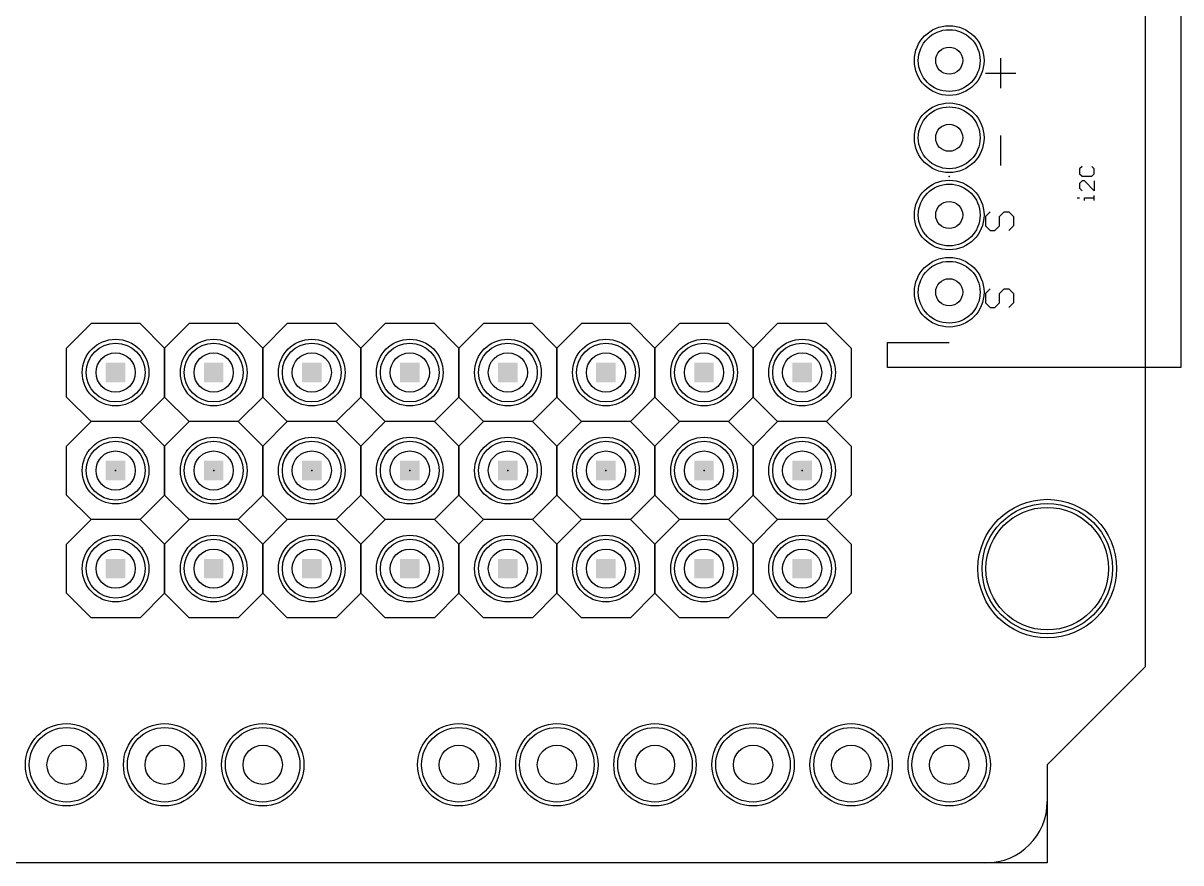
# Model space of a CAD drawing. Extents: x 45.5 to 117.8, y 20.3 to 74.9.
# Drawn here: x 87.78 to 117.76, y 21.59 to 43.34 of the extents above; entities that cross this region are included whole.
import ezdxf

# ---------------------------------------------------------------- set-up
doc = ezdxf.new("R2010")
doc.units = 0
for name, color, linetype in [('17', 82, 'CONTINUOUS'), ('20', 7, 'CONTINUOUS'), ('21', 253, 'CONTINUOUS'), ('23', 7, 'CONTINUOUS'), ('27', 253, 'CONTINUOUS'), ('29', 253, 'CONTINUOUS'), ('30', 253, 'CONTINUOUS'), ('44', 253, 'CONTINUOUS'), ('51', 253, 'CONTINUOUS')]:
    doc.layers.add(name, color=color, linetype=linetype)

# ---------------------------------------------------------------- blocks, each defined once
blk = doc.blocks.new('ROUNDP')
blk.add_circle((0, 0), 0.5)
blk = doc.blocks.new('RECT')
blk.add_solid([(-0.5, -0.5), (0.5, -0.5), (-0.5, 0.5), (0.5, 0.5)])

msp = doc.modelspace()

# ---------------------------------------------------------------- linework, layer by layer
at = {"layer": '20'}
for p, q in [((116.84, 59.69), (116.84, 26.67)), ((116.84, 26.67), (114.3, 24.13)), ((114.3, 24.13), (114.3, 23.1775)), ((112.7125, 21.59), (49.8475, 21.59))]:
    msp.add_line(p, q, dxfattribs=at)
msp.add_circle((114.3, 29.21), 1.5875, dxfattribs=at)
msp.add_arc((112.7125, 23.1775), 1.5875, 270, 0, dxfattribs=at)
at = {"layer": '21'}
for p, q in [((117.76, 44.32), (117.76, 34.42)), ((89.535, 35.56), (88.9, 34.925)), ((90.805, 35.56), (89.535, 35.56)), ((91.44, 34.925), (90.805, 35.56)), ((92.075, 35.56), (91.44, 34.925)), ((93.345, 35.56), (92.075, 35.56)), ((93.98, 34.925), (93.345, 35.56)), ((94.615, 35.56), (93.98, 34.925)), ((95.885, 35.56), (94.615, 35.56)), ((96.52, 34.925), (95.885, 35.56)), ((97.155, 35.56), (96.52, 34.925)), ((98.425, 35.56), (97.155, 35.56)), ((99.06, 34.925), (98.425, 35.56)), ((99.695, 35.56), (99.06, 34.925)), ((100.965, 35.56), (99.695, 35.56)), ((101.6, 34.925), (100.965, 35.56)), ((102.235, 35.56), (101.6, 34.925)), ((103.505, 35.56), (102.235, 35.56)), ((104.14, 34.925), (103.505, 35.56)), ((104.775, 35.56), (104.14, 34.925)), ((106.045, 35.56), (104.775, 35.56)), ((106.68, 34.925), (106.045, 35.56)), ((107.315, 35.56), (106.68, 34.925)), ((108.585, 35.56), (107.315, 35.56)), ((109.22, 34.925), (108.585, 35.56)), ((88.9, 33.655), (88.9, 34.925)), ((91.44, 34.925), (91.44, 33.655)), ((91.44, 33.655), (91.44, 34.925)), ((93.98, 34.925), (93.98, 33.655)), ((93.98, 33.655), (93.98, 34.925)), ((96.52, 34.925), (96.52, 33.655)), ((96.52, 33.655), (96.52, 34.925)), ((99.06, 33.655), (99.06, 34.925)), ((99.06, 34.925), (99.06, 33.655)), ((101.6, 34.925), (101.6, 33.655)), ((101.6, 33.655), (101.6, 34.925)), ((104.14, 33.655), (104.14, 34.925)), ((104.14, 34.925), (104.14, 33.655)), ((106.68, 33.655), (106.68, 34.925)), ((106.68, 34.925), (106.68, 33.655)), ((109.22, 34.925), (109.22, 33.655)), ((110.16, 34.42), (110.16, 35.07)), ((110.16, 35.07), (111.76, 35.07)), ((117.76, 34.42), (110.16, 34.42)), ((89.535, 33.02), (88.9, 33.655)), ((91.44, 33.655), (90.805, 33.02)), ((92.075, 33.02), (91.44, 33.655)), ((93.98, 33.655), (93.345, 33.02)), ((94.615, 33.02), (93.98, 33.655)), ((96.52, 33.655), (95.885, 33.02)), ((97.155, 33.02), (96.52, 33.655)), ((99.06, 33.655), (98.425, 33.02)), ((99.695, 33.02), (99.06, 33.655)), ((101.6, 33.655), (100.965, 33.02)), ((102.235, 33.02), (101.6, 33.655)), ((104.14, 33.655), (103.505, 33.02)), ((104.775, 33.02), (104.14, 33.655)), ((106.68, 33.655), (106.045, 33.02)), ((107.315, 33.02), (106.68, 33.655)), ((109.22, 33.655), (108.585, 33.02)), ((88.9, 32.385), (89.535, 33.02)), ((90.805, 33.02), (89.535, 33.02)), ((90.805, 33.02), (91.44, 32.385)), ((91.44, 32.385), (92.075, 33.02)), ((93.345, 33.02), (92.075, 33.02)), ((93.345, 33.02), (93.98, 32.385)), ((93.98, 32.385), (94.615, 33.02)), ((95.885, 33.02), (94.615, 33.02)), ((95.885, 33.02), (96.52, 32.385)), ((96.52, 32.385), (97.155, 33.02)), ((98.425, 33.02), (97.155, 33.02)), ((98.425, 33.02), (99.06, 32.385)), ((99.06, 32.385), (99.695, 33.02)), ((100.965, 33.02), (99.695, 33.02)), ((100.965, 33.02), (101.6, 32.385)), ((101.6, 32.385), (102.235, 33.02)), ((103.505, 33.02), (102.235, 33.02)), ((103.505, 33.02), (104.14, 32.385)), ((104.14, 32.385), (104.775, 33.02)), ((106.045, 33.02), (104.775, 33.02)), ((106.045, 33.02), (106.68, 32.385)), ((106.68, 32.385), (107.315, 33.02)), ((108.585, 33.02), (107.315, 33.02)), ((108.585, 33.02), (109.22, 32.385)), ((88.9, 31.115), (88.9, 32.385)), ((91.44, 32.385), (91.44, 31.115)), ((91.44, 31.115), (91.44, 32.385)), ((93.98, 32.385), (93.98, 31.115)), ((93.98, 31.115), (93.98, 32.385)), ((96.52, 32.385), (96.52, 31.115)), ((96.52, 31.115), (96.52, 32.385)), ((99.06, 31.115), (99.06, 32.385)), ((99.06, 32.385), (99.06, 31.115)), ((101.6, 32.385), (101.6, 31.115)), ((101.6, 31.115), (101.6, 32.385)), ((104.14, 31.115), (104.14, 32.385)), ((104.14, 32.385), (104.14, 31.115)), ((106.68, 31.115), (106.68, 32.385)), ((106.68, 32.385), (106.68, 31.115)), ((109.22, 32.385), (109.22, 31.115)), ((89.535, 30.48), (88.9, 31.115)), ((91.44, 31.115), (90.805, 30.48)), ((92.075, 30.48), (91.44, 31.115)), ((93.98, 31.115), (93.345, 30.48)), ((94.615, 30.48), (93.98, 31.115)), ((96.52, 31.115), (95.885, 30.48)), ((97.155, 30.48), (96.52, 31.115)), ((99.06, 31.115), (98.425, 30.48)), ((99.695, 30.48), (99.06, 31.115)), ((101.6, 31.115), (100.965, 30.48)), ((102.235, 30.48), (101.6, 31.115)), ((104.14, 31.115), (103.505, 30.48)), ((104.775, 30.48), (104.14, 31.115)), ((106.68, 31.115), (106.045, 30.48)), ((107.315, 30.48), (106.68, 31.115)), ((109.22, 31.115), (108.585, 30.48)), ((88.9, 29.845), (89.535, 30.48)), ((90.805, 30.48), (89.535, 30.48)), ((90.805, 30.48), (91.44, 29.845)), ((91.44, 29.845), (92.075, 30.48)), ((93.345, 30.48), (92.075, 30.48)), ((93.345, 30.48), (93.98, 29.845)), ((93.98, 29.845), (94.615, 30.48)), ((95.885, 30.48), (94.615, 30.48)), ((95.885, 30.48), (96.52, 29.845)), ((96.52, 29.845), (97.155, 30.48)), ((98.425, 30.48), (97.155, 30.48)), ((98.425, 30.48), (99.06, 29.845)), ((99.06, 29.845), (99.695, 30.48)), ((100.965, 30.48), (99.695, 30.48)), ((100.965, 30.48), (101.6, 29.845)), ((101.6, 29.845), (102.235, 30.48)), ((103.505, 30.48), (102.235, 30.48)), ((103.505, 30.48), (104.14, 29.845)), ((104.14, 29.845), (104.775, 30.48)), ((106.045, 30.48), (104.775, 30.48)), ((106.045, 30.48), (106.68, 29.845)), ((106.68, 29.845), (107.315, 30.48)), ((108.585, 30.48), (107.315, 30.48)), ((108.585, 30.48), (109.22, 29.845)), ((88.9, 28.575), (88.9, 29.845)), ((91.44, 29.845), (91.44, 28.575)), ((91.44, 28.575), (91.44, 29.845)), ((93.98, 29.845), (93.98, 28.575)), ((93.98, 28.575), (93.98, 29.845)), ((96.52, 29.845), (96.52, 28.575)), ((96.52, 28.575), (96.52, 29.845)), ((99.06, 28.575), (99.06, 29.845)), ((99.06, 29.845), (99.06, 28.575)), ((101.6, 29.845), (101.6, 28.575)), ((101.6, 28.575), (101.6, 29.845)), ((104.14, 28.575), (104.14, 29.845)), ((104.14, 29.845), (104.14, 28.575)), ((106.68, 28.575), (106.68, 29.845)), ((106.68, 29.845), (106.68, 28.575)), ((109.22, 29.845), (109.22, 28.575)), ((89.535, 27.94), (88.9, 28.575)), ((91.44, 28.575), (90.805, 27.94)), ((92.075, 27.94), (91.44, 28.575)), ((93.98, 28.575), (93.345, 27.94)), ((94.615, 27.94), (93.98, 28.575)), ((96.52, 28.575), (95.885, 27.94)), ((97.155, 27.94), (96.52, 28.575)), ((99.06, 28.575), (98.425, 27.94)), ((99.695, 27.94), (99.06, 28.575)), ((101.6, 28.575), (100.965, 27.94)), ((102.235, 27.94), (101.6, 28.575)), ((104.14, 28.575), (103.505, 27.94)), ((104.775, 27.94), (104.14, 28.575)), ((106.68, 28.575), (106.045, 27.94)), ((107.315, 27.94), (106.68, 28.575)), ((109.22, 28.575), (108.585, 27.94)), ((90.805, 27.94), (89.535, 27.94)), ((93.345, 27.94), (92.075, 27.94)), ((95.885, 27.94), (94.615, 27.94)), ((98.425, 27.94), (97.155, 27.94)), ((100.965, 27.94), (99.695, 27.94)), ((103.505, 27.94), (102.235, 27.94)), ((106.045, 27.94), (104.775, 27.94)), ((108.585, 27.94), (107.315, 27.94))]:
    msp.add_line(p, q, dxfattribs=at)
at = {"layer": '23'}
for p in [(111.76, 39.37), (90.17, 31.75), (92.71, 31.75), (95.25, 31.75), (97.79, 31.75), (100.33, 31.75), (102.87, 31.75), (105.41, 31.75), (107.95, 31.75)]:
    msp.add_point(p, dxfattribs=at)
at = {"layer": '27'}
for p, q in [((115.2009, 39.6277), (115.1374, 39.5642)), ((115.5187, 39.5642), (115.4551, 39.6277)), ((115.1374, 39.5642), (115.1374, 39.437)), ((115.1374, 39.437), (115.2009, 39.3735)), ((115.2009, 39.3735), (115.4551, 39.3735)), ((115.4551, 39.3735), (115.5187, 39.437)), ((115.5187, 39.437), (115.5187, 39.5642)), ((115.2009, 39.2535), (115.1374, 39.1899)), ((115.1374, 39.1899), (115.1374, 39.0628)), ((115.1374, 39.0628), (115.2009, 38.9993)), ((115.2645, 39.2535), (115.2009, 39.2535)), ((115.5187, 38.9993), (115.2645, 39.2535)), ((115.5187, 39.2535), (115.5187, 38.9993)), ((115.0738, 38.8134), (115.1374, 38.8134)), ((115.2645, 38.7498), (115.2645, 38.8134)), ((115.2645, 38.8134), (115.5187, 38.8134)), ((115.5187, 38.7498), (115.5187, 38.8769))]:
    msp.add_line(p, q, dxfattribs=at)
at = {"layer": '29'}
msp.add_circle((114.3, 29.21), 1.6891, dxfattribs=at)
at = {"layer": '30'}
msp.add_circle((114.3, 29.21), 1.6891, dxfattribs=at)
at = {"layer": '44'}
for centre, radius in [((111.76, 42.37), 0.35), ((111.76, 40.37), 0.35), ((111.76, 38.37), 0.35), ((111.76, 36.37), 0.35), ((90.17, 34.29), 0.508), ((92.71, 34.29), 0.508), ((95.25, 34.29), 0.508), ((97.79, 34.29), 0.508), ((100.33, 34.29), 0.508), ((102.87, 34.29), 0.508), ((105.41, 34.29), 0.508), ((107.95, 34.29), 0.508), ((90.17, 31.75), 0.508), ((92.71, 31.75), 0.508), ((95.25, 31.75), 0.508), ((97.79, 31.75), 0.508), ((100.33, 31.75), 0.508), ((102.87, 31.75), 0.508), ((105.41, 31.75), 0.508), ((107.95, 31.75), 0.508), ((114.3, 29.21), 1.7961), ((90.17, 29.21), 0.508), ((92.71, 29.21), 0.508), ((95.25, 29.21), 0.508), ((97.79, 29.21), 0.508), ((100.33, 29.21), 0.508), ((102.87, 29.21), 0.508), ((105.41, 29.21), 0.508), ((107.95, 29.21), 0.508), ((88.9, 24.13), 0.508), ((91.44, 24.13), 0.508), ((93.98, 24.13), 0.508), ((99.06, 24.13), 0.508), ((101.6, 24.13), 0.508), ((104.14, 24.13), 0.508), ((106.68, 24.13), 0.508), ((109.22, 24.13), 0.508), ((111.76, 24.13), 0.508)]:
    msp.add_circle(centre, radius, dxfattribs=at)
at = {"layer": '51'}
for p, q in [((116.84, 59.436), (116.84, 26.67)), ((113.0945, 41.6514), (113.0945, 42.431)), ((112.7047, 42.0412), (113.4843, 42.0412)), ((113.0945, 39.6514), (113.0945, 40.431)), ((112.8182, 38.4544), (112.6975, 38.3337)), ((113.0597, 38.3337), (113.1804, 38.4544)), ((113.1804, 38.4544), (113.3012, 38.4544)), ((113.3012, 38.4544), (113.4219, 38.3337)), ((112.6975, 38.3337), (112.6975, 38.0922)), ((112.6975, 38.0922), (112.8182, 37.9715)), ((112.939, 37.9715), (113.0597, 38.0922)), ((113.0597, 38.0922), (113.0597, 38.3337)), ((113.4219, 38.0922), (113.3012, 37.9715)), ((113.4219, 38.3337), (113.4219, 38.0922)), ((112.8182, 37.9715), (112.939, 37.9715)), ((112.8182, 36.4544), (112.6975, 36.3337)), ((112.6975, 36.3337), (112.6975, 36.0922)), ((113.0597, 36.3337), (113.1804, 36.4544)), ((113.0597, 36.0922), (113.0597, 36.3337)), ((113.1804, 36.4544), (113.3012, 36.4544)), ((113.3012, 36.4544), (113.4219, 36.3337)), ((113.4219, 36.3337), (113.4219, 36.0922)), ((112.6975, 36.0922), (112.8182, 35.9715)), ((112.939, 35.9715), (113.0597, 36.0922)), ((113.4219, 36.0922), (113.3012, 35.9715)), ((112.8182, 35.9715), (112.939, 35.9715)), ((116.84, 26.67), (114.3, 24.13)), ((114.3, 24.13), (114.3, 21.59)), ((114.3, 21.59), (48.26, 21.59))]:
    msp.add_line(p, q, dxfattribs=at)

# ---------------------------------------------------------------- block references
at = {"layer": '17', "xscale": 1.6, "yscale": 1.6, "rotation": 270}
for p in [(111.76, 42.37), (111.76, 42.37), (111.76, 40.37), (111.76, 40.37), (111.76, 38.37), (111.76, 38.37), (111.76, 36.37), (111.76, 36.37)]:
    msp.add_blockref('ROUNDP', p, dxfattribs=at)
at = {"layer": '17'}
for p, xscale, yscale in [((90.17, 34.29), 1.524, 1.524), ((90.17, 34.29), 1.524, 1.524), ((92.71, 34.29), 1.524, 1.524), ((92.71, 34.29), 1.524, 1.524), ((95.25, 34.29), 1.524, 1.524), ((95.25, 34.29), 1.524, 1.524), ((97.79, 34.29), 1.524, 1.524), ((97.79, 34.29), 1.524, 1.524), ((100.33, 34.29), 1.524, 1.524), ((100.33, 34.29), 1.524, 1.524), ((102.87, 34.29), 1.524, 1.524), ((102.87, 34.29), 1.524, 1.524), ((105.41, 34.29), 1.524, 1.524), ((105.41, 34.29), 1.524, 1.524), ((107.95, 34.29), 1.524, 1.524), ((107.95, 34.29), 1.524, 1.524), ((90.17, 31.75), 1.524, 1.524), ((90.17, 31.75), 1.524, 1.524), ((92.71, 31.75), 1.524, 1.524), ((92.71, 31.75), 1.524, 1.524), ((95.25, 31.75), 1.524, 1.524), ((95.25, 31.75), 1.524, 1.524), ((97.79, 31.75), 1.524, 1.524), ((97.79, 31.75), 1.524, 1.524), ((100.33, 31.75), 1.524, 1.524), ((100.33, 31.75), 1.524, 1.524), ((102.87, 31.75), 1.524, 1.524), ((102.87, 31.75), 1.524, 1.524), ((105.41, 31.75), 1.524, 1.524), ((105.41, 31.75), 1.524, 1.524), ((107.95, 31.75), 1.524, 1.524), ((107.95, 31.75), 1.524, 1.524), ((90.17, 29.21), 1.524, 1.524), ((90.17, 29.21), 1.524, 1.524), ((92.71, 29.21), 1.524, 1.524), ((92.71, 29.21), 1.524, 1.524), ((95.25, 29.21), 1.524, 1.524), ((95.25, 29.21), 1.524, 1.524), ((97.79, 29.21), 1.524, 1.524), ((97.79, 29.21), 1.524, 1.524), ((100.33, 29.21), 1.524, 1.524), ((100.33, 29.21), 1.524, 1.524), ((102.87, 29.21), 1.524, 1.524), ((102.87, 29.21), 1.524, 1.524), ((105.41, 29.21), 1.524, 1.524), ((105.41, 29.21), 1.524, 1.524), ((107.95, 29.21), 1.524, 1.524), ((107.95, 29.21), 1.524, 1.524), ((88.9, 24.13), 1.9304, 1.9304), ((88.9, 24.13), 1.9304, 1.9304), ((91.44, 24.13), 1.9304, 1.9304), ((91.44, 24.13), 1.9304, 1.9304), ((93.98, 24.13), 1.9304, 1.9304), ((93.98, 24.13), 1.9304, 1.9304), ((99.06, 24.13), 1.9304, 1.9304), ((99.06, 24.13), 1.9304, 1.9304), ((101.6, 24.13), 1.9304, 1.9304), ((101.6, 24.13), 1.9304, 1.9304), ((104.14, 24.13), 1.9304, 1.9304), ((104.14, 24.13), 1.9304, 1.9304), ((106.68, 24.13), 1.9304, 1.9304), ((106.68, 24.13), 1.9304, 1.9304), ((109.22, 24.13), 1.9304, 1.9304), ((109.22, 24.13), 1.9304, 1.9304), ((111.76, 24.13), 1.9304, 1.9304), ((111.76, 24.13), 1.9304, 1.9304)]:
    msp.add_blockref('ROUNDP', p, dxfattribs=dict(at, xscale=xscale, yscale=yscale))
at = {"layer": '29', "xscale": 1.8032, "yscale": 1.8032, "rotation": 270}
for p in [(111.76, 42.37), (111.76, 40.37), (111.76, 38.37), (111.76, 36.37)]:
    msp.add_blockref('ROUNDP', p, dxfattribs=at)
at = {"layer": '29'}
for p, xscale, yscale in [((90.17, 34.29), 1.7272, 1.7272), ((92.71, 34.29), 1.7272, 1.7272), ((95.25, 34.29), 1.7272, 1.7272), ((97.79, 34.29), 1.7272, 1.7272), ((100.33, 34.29), 1.7272, 1.7272), ((102.87, 34.29), 1.7272, 1.7272), ((105.41, 34.29), 1.7272, 1.7272), ((107.95, 34.29), 1.7272, 1.7272), ((90.17, 31.75), 1.7272, 1.7272), ((92.71, 31.75), 1.7272, 1.7272), ((95.25, 31.75), 1.7272, 1.7272), ((97.79, 31.75), 1.7272, 1.7272), ((100.33, 31.75), 1.7272, 1.7272), ((102.87, 31.75), 1.7272, 1.7272), ((105.41, 31.75), 1.7272, 1.7272), ((107.95, 31.75), 1.7272, 1.7272), ((90.17, 29.21), 1.7272, 1.7272), ((92.71, 29.21), 1.7272, 1.7272), ((95.25, 29.21), 1.7272, 1.7272), ((97.79, 29.21), 1.7272, 1.7272), ((100.33, 29.21), 1.7272, 1.7272), ((102.87, 29.21), 1.7272, 1.7272), ((105.41, 29.21), 1.7272, 1.7272), ((107.95, 29.21), 1.7272, 1.7272), ((88.9, 24.13), 2.1336, 2.1336), ((91.44, 24.13), 2.1336, 2.1336), ((93.98, 24.13), 2.1336, 2.1336), ((99.06, 24.13), 2.1336, 2.1336), ((101.6, 24.13), 2.1336, 2.1336), ((104.14, 24.13), 2.1336, 2.1336), ((106.68, 24.13), 2.1336, 2.1336), ((109.22, 24.13), 2.1336, 2.1336), ((111.76, 24.13), 2.1336, 2.1336)]:
    msp.add_blockref('ROUNDP', p, dxfattribs=dict(at, xscale=xscale, yscale=yscale))
at = {"layer": '30', "xscale": 1.8032, "yscale": 1.8032, "rotation": 270}
for p in [(111.76, 42.37), (111.76, 40.37), (111.76, 38.37), (111.76, 36.37)]:
    msp.add_blockref('ROUNDP', p, dxfattribs=at)
at = {"layer": '30'}
for p, xscale, yscale in [((90.17, 34.29), 1.7272, 1.7272), ((92.71, 34.29), 1.7272, 1.7272), ((95.25, 34.29), 1.7272, 1.7272), ((97.79, 34.29), 1.7272, 1.7272), ((100.33, 34.29), 1.7272, 1.7272), ((102.87, 34.29), 1.7272, 1.7272), ((105.41, 34.29), 1.7272, 1.7272), ((107.95, 34.29), 1.7272, 1.7272), ((90.17, 31.75), 1.7272, 1.7272), ((92.71, 31.75), 1.7272, 1.7272), ((95.25, 31.75), 1.7272, 1.7272), ((97.79, 31.75), 1.7272, 1.7272), ((100.33, 31.75), 1.7272, 1.7272), ((102.87, 31.75), 1.7272, 1.7272), ((105.41, 31.75), 1.7272, 1.7272), ((107.95, 31.75), 1.7272, 1.7272), ((90.17, 29.21), 1.7272, 1.7272), ((92.71, 29.21), 1.7272, 1.7272), ((95.25, 29.21), 1.7272, 1.7272), ((97.79, 29.21), 1.7272, 1.7272), ((100.33, 29.21), 1.7272, 1.7272), ((102.87, 29.21), 1.7272, 1.7272), ((105.41, 29.21), 1.7272, 1.7272), ((107.95, 29.21), 1.7272, 1.7272), ((88.9, 24.13), 2.1336, 2.1336), ((91.44, 24.13), 2.1336, 2.1336), ((93.98, 24.13), 2.1336, 2.1336), ((99.06, 24.13), 2.1336, 2.1336), ((101.6, 24.13), 2.1336, 2.1336), ((104.14, 24.13), 2.1336, 2.1336), ((106.68, 24.13), 2.1336, 2.1336), ((109.22, 24.13), 2.1336, 2.1336), ((111.76, 24.13), 2.1336, 2.1336)]:
    msp.add_blockref('ROUNDP', p, dxfattribs=dict(at, xscale=xscale, yscale=yscale))
at = {"layer": '51', "xscale": 0.508, "yscale": 0.508, "rotation": 270}
for p in [(90.17, 34.29), (92.71, 34.29), (95.25, 34.29), (97.79, 34.29), (100.33, 34.29), (102.87, 34.29), (105.41, 34.29), (107.95, 34.29), (90.17, 31.75), (92.71, 31.75), (95.25, 31.75), (97.79, 31.75), (100.33, 31.75), (102.87, 31.75), (105.41, 31.75), (107.95, 31.75), (90.17, 29.21), (92.71, 29.21), (95.25, 29.21), (97.79, 29.21), (100.33, 29.21), (102.87, 29.21), (105.41, 29.21), (107.95, 29.21)]:
    msp.add_blockref('RECT', p, dxfattribs=at)

doc.saveas('drawing.dxf')
